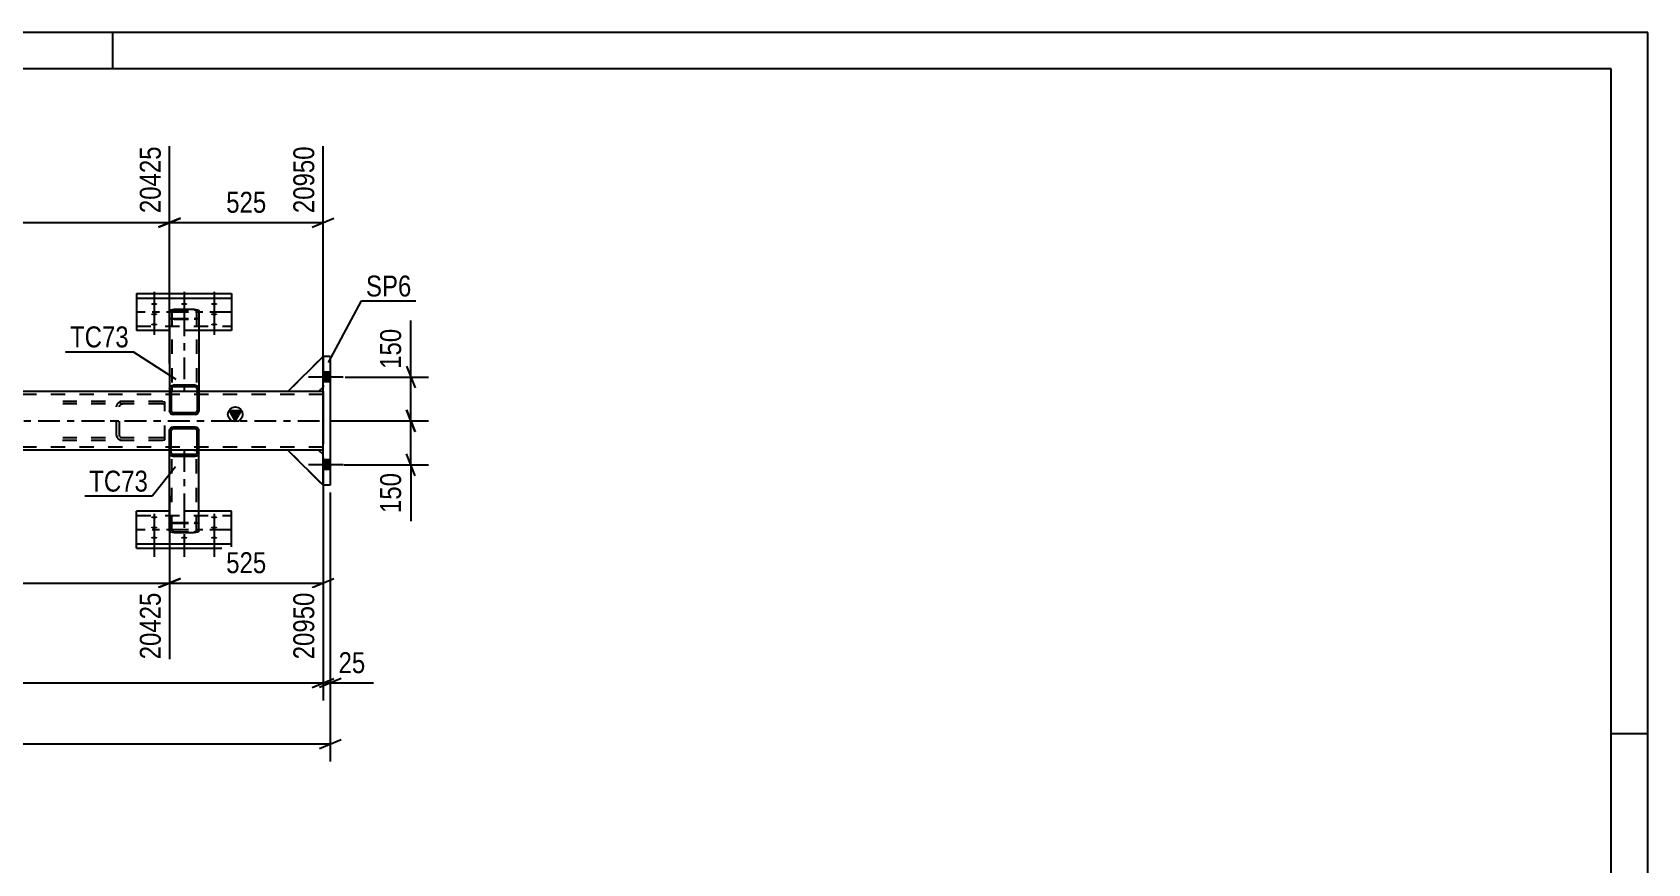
# Model space of a CAD drawing. Header units: millimetres. Extents: x -170 to 1019, y -677 to 164.
# Drawn here: x 798.2 to 1019.2, y 50.3 to 164.1 of the extents above; entities that cross this region are included whole.
import ezdxf

# ---------------------------------------------------------------- set-up
doc = ezdxf.new("R2010")
doc.units = ezdxf.units.MM
doc.linetypes.add('DXK_LINE_DOT2', pattern=[3.9198, 1.9599, -1.9599])
doc.linetypes.add('DXK_LINE_DOT3', pattern=[5.9187, 2.979, -0.9799, 0.9799, -0.9799])
doc.styles.add('Arial Narrow', font='ARIALN.TTF', dxfattribs={"height": 0.2})

# ---------------------------------------------------------------- blocks, each defined once
blk = doc.blocks.new('Unknown-570387359-1163')
at = {"color": 5, "linetype": 'Continuous'}
for p, q in [((1019.24, 164.07), (-169.76, 164.07)), ((809.24, 159.07), (809.24, 164.07)), ((1019.24, -676.93), (1019.24, 164.07)), ((1014.24, 159.07), (-164.76, 159.07)), ((1014.24, -671.93), (1014.24, 159.07)), ((1019.24, 68.07), (1014.24, 68.07))]:
    blk.add_line(p, q, dxfattribs=at)
blk = doc.blocks.new('Bolt-570387359-7219 - 7069')
at = {"linetype": 'Continuous'}
for points in [[(838, 117.56), (838, 116.24), (839, 116.24), (839, 117.56)], [(838, 117.56), (838, 116.24), (839, 116.24), (839, 117.56)], [(838, 105.56), (838, 104.24), (839, 104.24), (839, 105.56)], [(838, 105.56), (838, 104.24), (839, 104.24), (839, 105.56)]]:
    blk.add_hatch(color=1, dxfattribs=at).paths.add_polyline_path(points)
at = {"color": 1, "linetype": 'Continuous'}
for p, q in [((839, 117.56), (838, 117.56)), ((839, 117.56), (838, 117.56)), ((840.76, 116.9), (836, 116.9)), ((840.76, 116.9), (836, 116.9)), ((839, 116.24), (838, 116.24)), ((839, 116.24), (838, 116.24)), ((840.76, 104.9), (836, 104.9)), ((840.76, 104.9), (836, 104.9)), ((839, 105.56), (838, 105.56)), ((839, 105.56), (838, 105.56)), ((839, 104.24), (838, 104.24)), ((839, 104.24), (838, 104.24))]:
    blk.add_line(p, q, dxfattribs=at)
blk = doc.blocks.new('Part-570387359-7138 - 7069')
at = {"linetype": 'Continuous'}
blk.add_hatch(color=2, dxfattribs=at).paths.add_polyline_path([(826, 110.9), (825.2, 112.3), (826.8, 112.3)])
at = {"color": 7, "linetype": 'DXK_LINE_DOT2'}
for p, q in [((838, 114.5), (0, 114.5)), ((821, 114.9), (817, 114.9)), ((837.4, 114.9), (833.2, 114.9)), ((838, 114.9), (838, 114.1)), ((838, 114.9), (838, 114.66)), ((838, 107.3), (0, 107.3)), ((821, 106.9), (817, 106.9)), ((837.4, 106.9), (833.2, 106.9)), ((838, 106.9), (838, 107.7))]:
    blk.add_line(p, q, dxfattribs=at)
at = {"color": 2, "linetype": 'Continuous'}
for p, q in [((817, 114.9), (641, 114.9)), ((833.2, 114.9), (821, 114.9)), ((838, 114.9), (837.4, 114.9)), ((838, 114.1), (838, 107.7)), ((826, 110.9), (825.2, 112.3)), ((825.2, 112.3), (826.8, 112.3)), ((826.8, 112.3), (826, 110.9)), ((817, 106.9), (641, 106.9)), ((833.2, 106.9), (821, 106.9)), ((838, 106.9), (837.4, 106.9))]:
    blk.add_line(p, q, dxfattribs=at)
at = {"color": 7, "linetype": 'DXK_LINE_DOT3'}
blk.add_line((0, 110.9), (838, 110.9), dxfattribs=at)
at = {"color": 2, "linetype": 'Continuous'}
blk.add_circle((826, 111.8), 1, dxfattribs=at)
blk = doc.blocks.new('Part-570387359-7075 - 7069')
at = {"color": 2, "linetype": 'Continuous'}
for p, q in [((817.04, 109.74), (817, 109.56)), ((817, 106.52), (817, 109.56)), ((817.14, 109.9), (817.04, 109.74)), ((817.3, 110), (817.14, 109.9)), ((817.26, 109.65), (817.24, 109.56)), ((817.24, 106.52), (817.24, 109.56)), ((817.31, 109.73), (817.26, 109.65)), ((817.48, 110.04), (817.3, 110)), ((817.39, 109.78), (817.31, 109.73)), ((817.48, 109.8), (817.39, 109.78)), ((820.52, 110.04), (817.48, 110.04)), ((820.52, 109.8), (817.48, 109.8)), ((820.7, 110), (820.52, 110.04)), ((820.61, 109.78), (820.52, 109.8)), ((820.69, 109.73), (820.61, 109.78)), ((820.74, 109.65), (820.69, 109.73)), ((820.86, 109.9), (820.7, 110)), ((820.76, 109.56), (820.74, 109.65)), ((820.76, 106.52), (820.76, 109.56)), ((820.96, 109.74), (820.86, 109.9)), ((821, 109.56), (820.96, 109.74)), ((821, 106.52), (821, 109.56)), ((817.04, 106.34), (817, 106.52)), ((817.14, 106.18), (817.04, 106.34)), ((817.3, 106.08), (817.14, 106.18)), ((817.24, 106.52), (817.26, 106.43)), ((817.26, 106.43), (817.31, 106.35)), ((817.31, 106.35), (817.39, 106.3)), ((817.39, 106.3), (817.48, 106.28)), ((820.52, 106.28), (817.48, 106.28)), ((820.52, 106.28), (820.61, 106.3)), ((820.61, 106.3), (820.69, 106.35)), ((820.69, 106.35), (820.74, 106.43)), ((820.86, 106.18), (820.7, 106.08)), ((820.74, 106.43), (820.76, 106.52)), ((820.96, 106.34), (820.86, 106.18)), ((821, 106.52), (820.96, 106.34)), ((817.48, 106.04), (817.3, 106.08)), ((820.52, 106.04), (817.48, 106.04)), ((820.7, 106.08), (820.52, 106.04))]:
    blk.add_line(p, q, dxfattribs=at)
at = {"color": 7, "linetype": 'DXK_LINE_DOT2'}
for p, q in [((817, 109.56), (817.04, 109.74)), ((817.3, 110), (817.48, 110.04)), ((820.52, 110.04), (820.7, 110)), ((820.96, 109.74), (821, 109.56)), ((817.24, 106.9), (817, 106.9)), ((821, 106.9), (820.76, 106.9))]:
    blk.add_line(p, q, dxfattribs=at)
for centre, start, end in [((817.48, 109.56), 112.5, 157.5), ((820.52, 109.56), 22.5, 67.5)]:
    blk.add_arc(centre, 0.48, start, end, dxfattribs=at)
blk = doc.blocks.new('Part-570387359-7078 - 7069')
at = {"color": 2, "linetype": 'Continuous'}
for p, q in [((817, 115.3), (817.04, 115.48)), ((817, 115.3), (817, 112.26)), ((817.04, 115.48), (817.14, 115.64)), ((817.14, 115.64), (817.3, 115.74)), ((817.26, 115.39), (817.24, 115.3)), ((817.24, 115.3), (817.24, 112.26)), ((817.31, 115.47), (817.26, 115.39)), ((817.3, 115.74), (817.48, 115.78)), ((817.39, 115.52), (817.31, 115.47)), ((817.48, 115.54), (817.39, 115.52)), ((820.52, 115.78), (817.48, 115.78)), ((820.52, 115.54), (817.48, 115.54)), ((820.52, 115.78), (820.7, 115.74)), ((820.61, 115.52), (820.52, 115.54)), ((820.69, 115.47), (820.61, 115.52)), ((820.74, 115.39), (820.69, 115.47)), ((820.7, 115.74), (820.86, 115.64)), ((820.76, 115.3), (820.74, 115.39)), ((820.76, 115.3), (820.76, 112.26)), ((820.86, 115.64), (820.96, 115.48)), ((820.96, 115.48), (821, 115.3)), ((821, 115.3), (821, 112.26)), ((817, 112.26), (817.04, 112.07)), ((817.04, 112.07), (817.14, 111.92)), ((817.14, 111.92), (817.3, 111.81)), ((817.24, 112.26), (817.26, 112.17)), ((817.26, 112.17), (817.31, 112.09)), ((817.3, 111.81), (817.48, 111.78)), ((817.31, 112.09), (817.39, 112.04)), ((817.39, 112.04), (817.48, 112.02)), ((820.52, 112.02), (817.48, 112.02)), ((820.52, 111.78), (817.48, 111.78)), ((820.52, 112.02), (820.61, 112.04)), ((820.52, 111.78), (820.7, 111.81)), ((820.61, 112.04), (820.69, 112.09)), ((820.69, 112.09), (820.74, 112.17)), ((820.7, 111.81), (820.86, 111.92)), ((820.74, 112.17), (820.76, 112.26)), ((820.86, 111.92), (820.96, 112.07)), ((820.96, 112.07), (821, 112.26))]:
    blk.add_line(p, q, dxfattribs=at)
at = {"color": 7, "linetype": 'DXK_LINE_DOT2'}
for p, q in [((817.24, 114.9), (817, 114.9)), ((821, 114.9), (820.76, 114.9)), ((817.04, 112.07), (817, 112.26)), ((817.48, 111.78), (817.3, 111.81)), ((820.7, 111.81), (820.52, 111.78)), ((821, 112.26), (820.96, 112.07))]:
    blk.add_line(p, q, dxfattribs=at)
for centre, start, end in [((817.48, 112.26), 202.5, 247.5), ((820.52, 112.26), 292.5, 337.5)]:
    blk.add_arc(centre, 0.48, start, end, dxfattribs=at)
blk = doc.blocks.new('Part-570387359-7213 - 7069')
at = {"color": 2, "linetype": 'Continuous'}
for p, q in [((817, 125.96), (817.05, 126.04)), ((817.05, 126.04), (817.19, 126.11)), ((817.19, 126.11), (817.4, 126.16)), ((817.4, 126.16), (817.64, 126.18)), ((817.64, 126.18), (820.36, 126.18)), ((820.36, 126.18), (820.61, 126.16)), ((820.61, 126.16), (820.81, 126.11)), ((820.81, 126.11), (820.95, 126.04)), ((820.95, 126.04), (821, 125.96)), ((817, 125.96), (817, 115.3)), ((821, 125.96), (821, 114.9)), ((820.76, 114.9), (817.24, 114.9))]:
    blk.add_line(p, q, dxfattribs=at)
at = {"color": 7, "linetype": 'DXK_LINE_DOT2'}
for p, q in [((817.35, 126), (817.32, 125.96)), ((817.41, 126.03), (817.35, 126)), ((817.52, 126.06), (817.41, 126.03)), ((817.64, 126.07), (817.52, 126.06)), ((817.64, 126.07), (820.36, 126.07)), ((820.48, 126.06), (820.36, 126.07)), ((820.59, 126.03), (820.48, 126.06)), ((820.66, 126), (820.59, 126.03)), ((820.68, 125.96), (820.66, 126)), ((817.05, 124.94), (817, 125.03)), ((817.19, 124.87), (817.05, 124.94)), ((817.4, 124.82), (817.19, 124.87)), ((817.32, 125.96), (817.32, 115.75)), ((817.32, 125.03), (817.35, 124.98)), ((817.35, 124.98), (817.41, 124.95)), ((817.64, 124.81), (817.4, 124.82)), ((817.41, 124.95), (817.52, 124.92)), ((817.52, 124.92), (817.64, 124.92)), ((817.64, 124.92), (820.36, 124.92)), ((817.64, 124.81), (820.36, 124.81)), ((820.36, 124.92), (820.48, 124.92)), ((820.61, 124.82), (820.36, 124.81)), ((820.48, 124.92), (820.59, 124.95)), ((820.59, 124.95), (820.61, 124.96)), ((820.61, 124.96), (820.66, 124.98)), ((820.81, 124.87), (820.61, 124.82)), ((820.66, 124.98), (820.68, 125.03)), ((820.68, 125.96), (820.68, 114.9)), ((820.95, 124.94), (820.81, 124.87)), ((821, 125.03), (820.95, 124.94)), ((817, 115.3), (817, 114.9)), ((817.32, 115.75), (817.32, 114.9)), ((817.24, 114.9), (817, 114.9)), ((820.66, 114.9), (820.68, 114.9)), ((821, 114.9), (820.76, 114.9))]:
    blk.add_line(p, q, dxfattribs=at)
at = {"color": 7, "linetype": 'DXK_LINE_DOT3'}
blk.add_line((819, 125.49), (819, 114.9), dxfattribs=at)
blk = doc.blocks.new('Part-570387359-7180 - 7069')
at = {"color": 7, "linetype": 'DXK_LINE_DOT2'}
for p, q in [((816.1, 113.54), (802.37, 113.54)), ((816.1, 113.22), (802.37, 113.22)), ((809.8, 113.14), (809.73, 112.9)), ((809.73, 108.9), (809.73, 112.9)), ((810.17, 112.9), (810.21, 113.02)), ((810.17, 108.9), (810.17, 112.9)), ((810.61, 113.54), (810.28, 113.49)), ((810.44, 113.19), (810.61, 113.22)), ((816.1, 113.54), (816.36, 113.5)), ((816.1, 113.22), (816.27, 113.19)), ((816.27, 113.19), (816.36, 113.15)), ((816.36, 108.3), (816.36, 113.5)), ((816.1, 108.58), (802.37, 108.58)), ((809.73, 108.9), (809.8, 108.65)), ((810.21, 108.78), (810.17, 108.9)), ((810.28, 108.31), (810.61, 108.26)), ((810.61, 108.58), (810.44, 108.6)), ((816.27, 108.6), (816.1, 108.58)), ((816.36, 108.65), (816.27, 108.6)), ((802.37, 108.26), (816.1, 108.26)), ((816.1, 108.26), (816.36, 108.3))]:
    blk.add_line(p, q, dxfattribs=at)
at = {"color": 7, "linetype": 'DXK_LINE_DOT3'}
blk.add_line((805.12, 110.9), (813.36, 110.9), dxfattribs=at)
at = {"color": 7, "linetype": 'DXK_LINE_DOT2'}
for centre, radius, start, end in [((810.48, 112.71), 0.802, 104.5547, 147.5896), ((810.55, 112.81), 0.401, 104.5547, 147.5896), ((810.48, 109.08), 0.802, 212.4104, 255.4453), ((810.55, 108.99), 0.401, 212.4104, 255.4453)]:
    blk.add_arc(centre, radius, start, end, dxfattribs=at)
blk = doc.blocks.new('Bolt-570387359-7113 - 7069')
at = {"linetype": 'Continuous'}
for points in [[(814.9, 97.56), (814.81, 97.56), (814.72, 97.57), (814.64, 97.59), (814.57, 97.61), (814.52, 97.63), (814.48, 97.66), (814.46, 97.69), (814.46, 97.72), (814.48, 97.76), (814.52, 97.78), (814.57, 97.81), (814.64, 97.83), (814.72, 97.85), (814.81, 97.86), (814.9, 97.86), (814.99, 97.86), (815.08, 97.85), (815.16, 97.83), (815.23, 97.81), (815.28, 97.78), (815.32, 97.76), (815.34, 97.72), (815.34, 97.69), (815.32, 97.66), (815.28, 97.63), (815.23, 97.61), (815.16, 97.59), (815.08, 97.57), (814.99, 97.56)], [(823.1, 97.56), (823.01, 97.56), (822.92, 97.57), (822.84, 97.59), (822.77, 97.61), (822.72, 97.63), (822.68, 97.66), (822.66, 97.69), (822.66, 97.72), (822.68, 97.76), (822.72, 97.78), (822.77, 97.81), (822.84, 97.83), (822.92, 97.85), (823.01, 97.86), (823.1, 97.86), (823.19, 97.86), (823.28, 97.85), (823.36, 97.83), (823.43, 97.81), (823.48, 97.78), (823.52, 97.76), (823.54, 97.72), (823.54, 97.69), (823.52, 97.66), (823.48, 97.63), (823.43, 97.61), (823.36, 97.59), (823.28, 97.57), (823.19, 97.56)], [(814.9, 96.16), (814.81, 96.16), (814.72, 96.17), (814.64, 96.18), (814.57, 96.21), (814.52, 96.23), (814.48, 96.26), (814.46, 96.29), (814.46, 96.32), (814.48, 96.35), (814.52, 96.38), (814.57, 96.41), (814.64, 96.43), (814.72, 96.44), (814.81, 96.45), (814.9, 96.46), (814.99, 96.45), (815.08, 96.44), (815.16, 96.43), (815.23, 96.41), (815.28, 96.38), (815.32, 96.35), (815.34, 96.32), (815.34, 96.29), (815.32, 96.26), (815.28, 96.23), (815.23, 96.21), (815.16, 96.18), (815.08, 96.17), (814.99, 96.16)], [(814.9, 94.75), (814.81, 94.76), (814.72, 94.77), (814.64, 94.78), (814.57, 94.8), (814.52, 94.83), (814.48, 94.86), (814.46, 94.89), (814.46, 94.92), (814.48, 94.95), (814.52, 94.98), (814.57, 95), (814.64, 95.03), (814.72, 95.04), (814.81, 95.05), (814.9, 95.05), (814.99, 95.05), (815.08, 95.04), (815.16, 95.03), (815.23, 95), (815.28, 94.98), (815.32, 94.95), (815.34, 94.92), (815.34, 94.89), (815.32, 94.86), (815.28, 94.83), (815.23, 94.8), (815.16, 94.78), (815.08, 94.77), (814.99, 94.76)], [(819, 94.75), (818.91, 94.76), (818.82, 94.77), (818.74, 94.78), (818.67, 94.8), (818.62, 94.83), (818.58, 94.86), (818.56, 94.89), (818.56, 94.92), (818.58, 94.95), (818.62, 94.98), (818.67, 95), (818.74, 95.03), (818.82, 95.04), (818.91, 95.05), (819, 95.05), (819.09, 95.05), (819.18, 95.04), (819.26, 95.03), (819.33, 95), (819.38, 94.98), (819.42, 94.95), (819.44, 94.92), (819.44, 94.89), (819.42, 94.86), (819.38, 94.83), (819.33, 94.8), (819.26, 94.78), (819.18, 94.77), (819.09, 94.76)], [(823.1, 96.16), (823.01, 96.16), (822.92, 96.17), (822.84, 96.18), (822.77, 96.21), (822.72, 96.23), (822.68, 96.26), (822.66, 96.29), (822.66, 96.32), (822.68, 96.35), (822.72, 96.38), (822.77, 96.41), (822.84, 96.43), (822.92, 96.44), (823.01, 96.45), (823.1, 96.46), (823.19, 96.45), (823.28, 96.44), (823.36, 96.43), (823.43, 96.41), (823.48, 96.38), (823.52, 96.35), (823.54, 96.32), (823.54, 96.29), (823.52, 96.26), (823.48, 96.23), (823.43, 96.21), (823.36, 96.18), (823.28, 96.17), (823.19, 96.16)], [(823.1, 94.75), (823.01, 94.76), (822.92, 94.77), (822.84, 94.78), (822.77, 94.8), (822.72, 94.83), (822.68, 94.86), (822.66, 94.89), (822.66, 94.92), (822.68, 94.95), (822.72, 94.98), (822.77, 95), (822.84, 95.03), (822.92, 95.04), (823.01, 95.05), (823.1, 95.05), (823.19, 95.05), (823.28, 95.04), (823.36, 95.03), (823.43, 95), (823.48, 94.98), (823.52, 94.95), (823.54, 94.92), (823.54, 94.89), (823.52, 94.86), (823.48, 94.83), (823.43, 94.8), (823.36, 94.78), (823.28, 94.77), (823.19, 94.76)]]:
    blk.add_hatch(color=1, dxfattribs=at).paths.add_polyline_path(points)
at = {"color": 1, "linetype": 'Continuous'}
for p, q in [((814.9, 98.2), (814.9, 95.08)), ((823.1, 98.2), (823.1, 95.08)), ((814.9, 96.79), (814.9, 93.68)), ((814.9, 95.39), (814.9, 92.27)), ((819, 95.39), (819, 92.27)), ((823.1, 96.79), (823.1, 93.68)), ((823.1, 95.39), (823.1, 92.27))]:
    blk.add_line(p, q, dxfattribs=at)
at = {"color": 1, "linetype": 'DXK_LINE_DOT2'}
blk.add_line((819, 98.2), (819, 95.08), dxfattribs=at)
blk = doc.blocks.new('Part-570387359-7114 - 7069')
at = {"color": 2, "linetype": 'Continuous'}
for p, q in [((812.5, 93.48), (812.5, 98.53)), ((817, 98.53), (812.5, 98.53)), ((825.5, 98.53), (821, 98.53)), ((825.5, 93.48), (825.5, 98.53)), ((812.5, 94.08), (825.5, 94.08)), ((812.5, 93.48), (825.5, 93.48))]:
    blk.add_line(p, q, dxfattribs=at)
at = {"color": 7, "linetype": 'DXK_LINE_DOT2'}
for p, q in [((812.5, 97.93), (825.5, 97.93)), ((821, 98.53), (817, 98.53))]:
    blk.add_line(p, q, dxfattribs=at)
at = {"color": 7, "linetype": 'DXK_LINE_DOT3'}
blk.add_line((825.5, 96.01), (812.5, 96.01), dxfattribs=at)
blk = doc.blocks.new('Part-570387359-7156 - 7069')
at = {"color": 7, "linetype": 'DXK_LINE_DOT2'}
for p, q in [((817, 106.52), (817, 106.9)), ((817.24, 106.9), (817, 106.9)), ((817.32, 95.84), (817.32, 106.9)), ((820.36, 106.9), (821, 106.9)), ((820.59, 106.9), (820.61, 106.9)), ((820.66, 106.9), (820.68, 106.9)), ((820.68, 95.84), (820.68, 106.9)), ((821, 106.52), (821, 106.9)), ((817, 96.77), (817.05, 96.86)), ((817.05, 96.86), (817.19, 96.93)), ((817.19, 96.93), (817.4, 96.97)), ((817.35, 96.81), (817.32, 96.77)), ((817.32, 95.84), (817.35, 95.8)), ((817.41, 96.85), (817.35, 96.81)), ((817.35, 95.8), (817.41, 95.76)), ((817.4, 96.97), (817.64, 96.99)), ((817.52, 96.87), (817.41, 96.85)), ((817.41, 95.76), (817.52, 95.74)), ((817.64, 96.88), (817.52, 96.87)), ((817.52, 95.74), (817.64, 95.73)), ((817.64, 96.99), (820.36, 96.99)), ((817.64, 96.88), (820.36, 96.88)), ((817.64, 95.73), (820.36, 95.73)), ((820.36, 96.99), (820.61, 96.97)), ((820.48, 96.87), (820.36, 96.88)), ((820.36, 95.73), (820.48, 95.74)), ((820.59, 96.85), (820.48, 96.87)), ((820.48, 95.74), (820.59, 95.76)), ((820.59, 96.85), (820.61, 96.84)), ((820.59, 95.76), (820.66, 95.8)), ((820.61, 96.97), (820.81, 96.93)), ((820.61, 96.84), (820.66, 96.81)), ((820.68, 96.77), (820.66, 96.81)), ((820.66, 95.8), (820.68, 95.84)), ((820.81, 96.93), (820.95, 96.86)), ((820.95, 96.86), (821, 96.77))]:
    blk.add_line(p, q, dxfattribs=at)
at = {"color": 2, "linetype": 'Continuous'}
for p, q in [((817, 95.84), (817, 106.52)), ((820.76, 106.9), (817.24, 106.9)), ((821, 95.84), (821, 106.52)), ((817.05, 95.76), (817, 95.84)), ((817.19, 95.69), (817.05, 95.76)), ((817.4, 95.64), (817.19, 95.69)), ((817.64, 95.62), (817.4, 95.64)), ((817.64, 95.62), (820.36, 95.62)), ((820.61, 95.64), (820.36, 95.62)), ((820.81, 95.69), (820.61, 95.64)), ((820.95, 95.76), (820.81, 95.69)), ((821, 95.84), (820.95, 95.76))]:
    blk.add_line(p, q, dxfattribs=at)
at = {"color": 7, "linetype": 'DXK_LINE_DOT3'}
blk.add_line((819, 106.9), (819, 96.31), dxfattribs=at)
blk = doc.blocks.new('Part-570387359-7187 - 7069')
at = {"color": 2, "linetype": 'Continuous'}
for p, q in [((838, 102.1), (838, 119.7)), ((839, 119.7), (838, 119.7)), ((839, 119.7), (839, 102.1)), ((839, 102.1), (838, 102.1))]:
    blk.add_line(p, q, dxfattribs=at)
at = {"color": 7, "linetype": 'DXK_LINE_DOT3'}
blk.add_line((838.5, 110.9), (838.5, 110.9), dxfattribs=at)
blk = doc.blocks.new('Bolt-570387359-7225 - 7069')
at = {"linetype": 'Continuous'}
for points in [[(814.9, 127.04), (814.99, 127.04), (815.08, 127.03), (815.16, 127.02), (815.23, 126.99), (815.28, 126.97), (815.32, 126.94), (815.34, 126.91), (815.34, 126.88), (815.32, 126.85), (815.28, 126.82), (815.23, 126.79), (815.16, 126.77), (815.08, 126.76), (814.99, 126.75), (814.9, 126.74), (814.81, 126.75), (814.72, 126.76), (814.64, 126.77), (814.57, 126.79), (814.52, 126.82), (814.48, 126.85), (814.46, 126.88), (814.46, 126.91), (814.48, 126.94), (814.52, 126.97), (814.57, 126.99), (814.64, 127.02), (814.72, 127.03), (814.81, 127.04)], [(819, 127.04), (819.09, 127.04), (819.18, 127.03), (819.26, 127.02), (819.33, 126.99), (819.38, 126.97), (819.42, 126.94), (819.44, 126.91), (819.44, 126.88), (819.42, 126.85), (819.38, 126.82), (819.33, 126.79), (819.26, 126.77), (819.18, 126.76), (819.09, 126.75), (819, 126.74), (818.91, 126.75), (818.82, 126.76), (818.74, 126.77), (818.67, 126.79), (818.62, 126.82), (818.58, 126.85), (818.56, 126.88), (818.56, 126.91), (818.58, 126.94), (818.62, 126.97), (818.67, 126.99), (818.74, 127.02), (818.82, 127.03), (818.91, 127.04)], [(823.1, 127.04), (823.19, 127.04), (823.28, 127.03), (823.36, 127.02), (823.43, 126.99), (823.48, 126.97), (823.52, 126.94), (823.54, 126.91), (823.54, 126.88), (823.52, 126.85), (823.48, 126.82), (823.43, 126.79), (823.36, 126.77), (823.28, 126.76), (823.19, 126.75), (823.1, 126.74), (823.01, 126.75), (822.92, 126.76), (822.84, 126.77), (822.77, 126.79), (822.72, 126.82), (822.68, 126.85), (822.66, 126.88), (822.66, 126.91), (822.68, 126.94), (822.72, 126.97), (822.77, 126.99), (822.84, 127.02), (822.92, 127.03), (823.01, 127.04)], [(814.9, 125.64), (814.99, 125.64), (815.08, 125.63), (815.16, 125.61), (815.23, 125.59), (815.28, 125.57), (815.32, 125.54), (815.34, 125.51), (815.34, 125.48), (815.32, 125.44), (815.28, 125.42), (815.23, 125.39), (815.16, 125.37), (815.08, 125.35), (814.99, 125.34), (814.9, 125.34), (814.81, 125.34), (814.72, 125.35), (814.64, 125.37), (814.57, 125.39), (814.52, 125.42), (814.48, 125.44), (814.46, 125.48), (814.46, 125.51), (814.48, 125.54), (814.52, 125.57), (814.57, 125.59), (814.64, 125.61), (814.72, 125.63), (814.81, 125.64)], [(814.9, 124.24), (814.99, 124.24), (815.08, 124.23), (815.16, 124.21), (815.23, 124.19), (815.28, 124.16), (815.32, 124.14), (815.34, 124.1), (815.34, 124.07), (815.32, 124.04), (815.28, 124.01), (815.23, 123.99), (815.16, 123.97), (815.08, 123.95), (814.99, 123.94), (814.9, 123.94), (814.81, 123.94), (814.72, 123.95), (814.64, 123.97), (814.57, 123.99), (814.52, 124.01), (814.48, 124.04), (814.46, 124.07), (814.46, 124.1), (814.48, 124.14), (814.52, 124.16), (814.57, 124.19), (814.64, 124.21), (814.72, 124.23), (814.81, 124.24)], [(823.1, 125.64), (823.19, 125.64), (823.28, 125.63), (823.36, 125.61), (823.43, 125.59), (823.48, 125.57), (823.52, 125.54), (823.54, 125.51), (823.54, 125.48), (823.52, 125.44), (823.48, 125.42), (823.43, 125.39), (823.36, 125.37), (823.28, 125.35), (823.19, 125.34), (823.1, 125.34), (823.01, 125.34), (822.92, 125.35), (822.84, 125.37), (822.77, 125.39), (822.72, 125.42), (822.68, 125.44), (822.66, 125.48), (822.66, 125.51), (822.68, 125.54), (822.72, 125.57), (822.77, 125.59), (822.84, 125.61), (822.92, 125.63), (823.01, 125.64)], [(823.1, 124.24), (823.19, 124.24), (823.28, 124.23), (823.36, 124.21), (823.43, 124.19), (823.48, 124.16), (823.52, 124.14), (823.54, 124.1), (823.54, 124.07), (823.52, 124.04), (823.48, 124.01), (823.43, 123.99), (823.36, 123.97), (823.28, 123.95), (823.19, 123.94), (823.1, 123.94), (823.01, 123.94), (822.92, 123.95), (822.84, 123.97), (822.77, 123.99), (822.72, 124.01), (822.68, 124.04), (822.66, 124.07), (822.66, 124.1), (822.68, 124.14), (822.72, 124.16), (822.77, 124.19), (822.84, 124.21), (822.92, 124.23), (823.01, 124.24)]]:
    blk.add_hatch(color=1, dxfattribs=at).paths.add_polyline_path(points)
at = {"color": 1, "linetype": 'Continuous'}
for p, q in [((814.9, 128.58), (814.9, 125.46)), ((819, 128.58), (819, 125.46)), ((823.1, 128.58), (823.1, 125.46)), ((814.9, 127.18), (814.9, 124.06)), ((823.1, 127.18), (823.1, 124.06)), ((814.9, 125.78), (814.9, 122.66)), ((823.1, 125.78), (823.1, 122.66))]:
    blk.add_line(p, q, dxfattribs=at)
at = {"color": 1, "linetype": 'DXK_LINE_DOT2'}
blk.add_line((819, 125.78), (819, 122.66), dxfattribs=at)
blk = doc.blocks.new('Part-570387359-7264 - 7069')
at = {"color": 2, "linetype": 'Continuous'}
for p, q in [((812.5, 128.32), (825.5, 128.32)), ((812.5, 128.32), (812.5, 123.27)), ((825.5, 128.32), (825.5, 123.27)), ((812.5, 127.71), (825.5, 127.71)), ((817, 123.27), (812.5, 123.27)), ((825.5, 123.27), (821, 123.27))]:
    blk.add_line(p, q, dxfattribs=at)
at = {"color": 7, "linetype": 'DXK_LINE_DOT3'}
blk.add_line((825.5, 125.79), (812.5, 125.79), dxfattribs=at)
at = {"color": 7, "linetype": 'DXK_LINE_DOT2'}
for p, q in [((812.5, 123.87), (825.5, 123.87)), ((821, 123.27), (817, 123.27))]:
    blk.add_line(p, q, dxfattribs=at)
blk = doc.blocks.new('Part-570387359-7288 - 7069')
at = {"color": 7, "linetype": 'DXK_LINE_DOT2'}
for p, q in [((833.2, 114.9), (838, 119.7)), ((838, 119.7), (838, 115.5)), ((838, 115.5), (837.4, 114.9)), ((837.4, 114.9), (833.2, 114.9))]:
    blk.add_line(p, q, dxfattribs=at)
at = {"color": 7, "linetype": 'DXK_LINE_DOT3'}
for p, q in [((833.2, 114.9), (838, 119.7)), ((838, 114.9), (833.2, 114.9))]:
    blk.add_line(p, q, dxfattribs=at)
blk = doc.blocks.new('Part-570387359-7301 - 7069')
at = {"color": 2, "linetype": 'Continuous'}
for p, q in [((833.2, 114.9), (838, 119.7)), ((838, 115.5), (837.4, 114.9)), ((837.4, 114.9), (833.2, 114.9))]:
    blk.add_line(p, q, dxfattribs=at)
at = {"color": 7, "linetype": 'DXK_LINE_DOT3'}
for p, q in [((833.2, 114.9), (838, 119.7)), ((838, 114.9), (833.2, 114.9))]:
    blk.add_line(p, q, dxfattribs=at)
at = {"color": 7, "linetype": 'DXK_LINE_DOT2'}
for p, q in [((838, 119.7), (838, 119.7)), ((838, 119.7), (838, 115.5)), ((838, 119.7), (838, 119.7)), ((838, 115.5), (838, 115.5)), ((838, 115.5), (838, 115.5))]:
    blk.add_line(p, q, dxfattribs=at)
blk = doc.blocks.new('Part-570387359-7304 - 7069')
at = {"color": 7, "linetype": 'DXK_LINE_DOT2'}
for p, q in [((833.2, 114.9), (838, 119.7)), ((838, 119.7), (838, 115.5)), ((838, 115.5), (837.4, 114.9)), ((837.4, 114.9), (833.2, 114.9))]:
    blk.add_line(p, q, dxfattribs=at)
at = {"color": 7, "linetype": 'DXK_LINE_DOT3'}
for p, q in [((833.2, 114.9), (838, 119.7)), ((838, 114.9), (833.2, 114.9))]:
    blk.add_line(p, q, dxfattribs=at)
blk = doc.blocks.new('Part-570387359-7307 - 7069')
at = {"color": 7, "linetype": 'DXK_LINE_DOT2'}
for p, q in [((837.4, 106.9), (833.2, 106.9)), ((833.2, 106.9), (838, 102.1)), ((838, 106.3), (837.4, 106.9)), ((838, 102.1), (838, 106.3))]:
    blk.add_line(p, q, dxfattribs=at)
at = {"color": 7, "linetype": 'DXK_LINE_DOT3'}
for p, q in [((838, 106.9), (833.2, 106.9)), ((833.2, 106.9), (838, 102.1))]:
    blk.add_line(p, q, dxfattribs=at)
blk = doc.blocks.new('Part-570387359-7310 - 7069')
at = {"color": 2, "linetype": 'Continuous'}
for p, q in [((837.4, 106.9), (833.2, 106.9)), ((833.2, 106.9), (838, 102.1)), ((838, 106.3), (837.4, 106.9))]:
    blk.add_line(p, q, dxfattribs=at)
at = {"color": 7, "linetype": 'DXK_LINE_DOT3'}
for p, q in [((838, 106.9), (833.2, 106.9)), ((833.2, 106.9), (838, 102.1))]:
    blk.add_line(p, q, dxfattribs=at)
at = {"color": 7, "linetype": 'DXK_LINE_DOT2'}
for p, q in [((838, 106.3), (838, 106.3)), ((838, 106.3), (838, 106.3)), ((838, 102.1), (838, 106.3)), ((838, 102.1), (838, 102.1)), ((838, 102.1), (838, 102.1))]:
    blk.add_line(p, q, dxfattribs=at)
blk = doc.blocks.new('Part-570387359-7313 - 7069')
at = {"color": 7, "linetype": 'DXK_LINE_DOT2'}
for p, q in [((837.4, 106.9), (833.2, 106.9)), ((833.2, 106.9), (838, 102.1)), ((838, 106.3), (837.4, 106.9)), ((838, 102.1), (838, 106.3))]:
    blk.add_line(p, q, dxfattribs=at)
at = {"color": 7, "linetype": 'DXK_LINE_DOT3'}
for p, q in [((838, 106.9), (833.2, 106.9)), ((833.2, 106.9), (838, 102.1))]:
    blk.add_line(p, q, dxfattribs=at)
blk = doc.blocks.new('StraightDimension-570387359-7475 - 7069')
at = {"color": 7, "linetype": 'Continuous'}
for p, q in [((838, 101.1), (838, 72.63)), ((839, 101.1), (839, 72.63)), ((836.5, 74.43), (839.5, 75.63)), ((840.5, 75.63), (837.5, 74.43)), ((838, 75.03), (839, 75.03))]:
    blk.add_line(p, q, dxfattribs=at)
at = {"color": 0}
blk.add_wipeout([(844.38, 75.78), (844.38, 79.98), (839.53, 79.98), (839.53, 75.78)], dxfattribs=at)
at = {"color": 7, "linetype": 'Continuous'}
blk.add_line((839, 75.03), (844.91, 75.03), dxfattribs=at)
blk.add_line((839, 75.03), (844.91, 75.03), dxfattribs=at)
at = {"color": 3, "style": 'Arial Narrow'}
blk.add_text('25', height=2.863, dxfattribs=at).set_placement((840.13, 76.38))
blk = doc.blocks.new('StraightDimension-570387359-7323 - 7069')
at = {"color": 7, "linetype": 'Continuous'}
for p, q in [((838, 105.9), (838, 78.27)), ((817, 100.65), (817, 78.27)), ((818.5, 89.31), (815.5, 88.11)), ((817, 88.71), (838, 88.71)), ((836.5, 88.11), (839.5, 89.31))]:
    blk.add_line(p, q, dxfattribs=at)
at = {"color": 0}
blk.add_wipeout([(830.84, 89.46), (830.84, 93.66), (824.16, 93.66), (824.16, 89.46)], dxfattribs=at)
at = {"color": 0, "linetype": 'Continuous'}
blk.add_wipeout([(837.4, 88.01), (833.2, 88.01), (833.2, 77.67), (837.4, 77.67)], dxfattribs=at)
at = {"color": 3, "style": 'Arial Narrow'}
blk.add_text('525', height=2.863, dxfattribs=at).set_placement((824.76, 90.06))
at = {"color": 3, "linetype": 'Continuous', "style": 'Arial Narrow'}
blk.add_text('20950', height=2.863, rotation=90.0002, dxfattribs=at).set_placement((836.8, 78.27))
blk = doc.blocks.new('StraightDimension-570387359-7334 - 7069')
at = {"color": 7, "linetype": 'Continuous'}
for p, q in [((637, 100.65), (637, 78.27)), ((817, 100.65), (817, 78.27)), ((638.5, 89.31), (635.5, 88.11)), ((637, 88.71), (817, 88.71)), ((815.5, 88.11), (818.5, 89.31))]:
    blk.add_line(p, q, dxfattribs=at)
at = {"color": 0}
blk.add_wipeout([(731.26, 89.46), (731.26, 93.66), (722.74, 93.66), (722.74, 89.46)], dxfattribs=at)
at = {"color": 0, "linetype": 'Continuous'}
blk.add_wipeout([(816.4, 88.01), (812.2, 88.01), (812.2, 77.67), (816.4, 77.67)], dxfattribs=at)
at = {"color": 3, "style": 'Arial Narrow'}
blk.add_text('4500', height=2.863, dxfattribs=at).set_placement((723.34, 90.06))
at = {"color": 3, "linetype": 'Continuous', "style": 'Arial Narrow'}
blk.add_text('20425', height=2.863, rotation=90.0002, dxfattribs=at).set_placement((815.8, 78.27))
blk = doc.blocks.new('StraightDimension-570387359-7401 - 7069')
at = {"color": 7, "linetype": 'Continuous'}
for p, q in [((839, 110.9), (852.43, 110.9)), ((849.43, 112.4), (850.63, 109.4)), ((850.03, 104.9), (850.03, 110.9)), ((850.63, 103.4), (849.43, 106.4)), ((840.83, 104.9), (852.43, 104.9))]:
    blk.add_line(p, q, dxfattribs=at)
at = {"color": 0}
blk.add_wipeout([(849.28, 104.37), (845.08, 104.37), (845.08, 97.69), (849.28, 97.69)], dxfattribs=at)
at = {"color": 7, "linetype": 'Continuous'}
blk.add_line((850.03, 104.9), (850.03, 97.16), dxfattribs=at)
blk.add_line((850.03, 104.9), (850.03, 97.16), dxfattribs=at)
at = {"color": 3, "style": 'Arial Narrow'}
blk.add_text('150', height=2.863, rotation=90.0002, dxfattribs=at).set_placement((848.68, 98.29))
blk = doc.blocks.new('StraightDimension-570387359-7410 - 7069')
at = {"color": 7, "linetype": 'Continuous'}
for p, q in [((849.43, 118.4), (850.63, 115.4)), ((841.03, 116.9), (852.43, 116.9)), ((850.03, 110.9), (850.03, 116.9)), ((839, 110.9), (852.43, 110.9)), ((850.63, 109.4), (849.43, 112.4))]:
    blk.add_line(p, q, dxfattribs=at)
at = {"color": 0}
blk.add_wipeout([(849.28, 124.11), (845.08, 124.11), (845.08, 117.42), (849.28, 117.42)], dxfattribs=at)
at = {"color": 7, "linetype": 'Continuous'}
blk.add_line((850.03, 116.9), (850.03, 124.63), dxfattribs=at)
blk.add_line((850.03, 116.9), (850.03, 124.63), dxfattribs=at)
at = {"color": 3, "style": 'Arial Narrow'}
blk.add_text('150', height=2.863, rotation=90.0002, dxfattribs=at).set_placement((848.68, 118.02))
blk = doc.blocks.new('StraightDimension-570387359-7420 - 7069')
at = {"color": 7, "linetype": 'Continuous'}
for p, q in [((637, 120.69), (637, 148.47)), ((817, 118.74), (817, 148.47)), ((638.5, 138.63), (635.5, 137.43)), ((637, 138.03), (817, 138.03)), ((815.5, 137.43), (818.5, 138.63))]:
    blk.add_line(p, q, dxfattribs=at)
at = {"color": 0, "linetype": 'Continuous'}
blk.add_wipeout([(816.4, 149.07), (812.2, 149.07), (812.2, 138.73), (816.4, 138.73)], dxfattribs=at)
at = {"color": 0}
blk.add_wipeout([(731.26, 138.78), (731.26, 142.98), (722.74, 142.98), (722.74, 138.78)], dxfattribs=at)
at = {"color": 3, "linetype": 'Continuous', "style": 'Arial Narrow'}
blk.add_text('20425', height=2.863, rotation=90.0002, dxfattribs=at).set_placement((815.8, 139.33))
at = {"color": 3, "style": 'Arial Narrow'}
blk.add_text('4500', height=2.863, dxfattribs=at).set_placement((723.34, 139.38))
blk = doc.blocks.new('StraightDimension-570387359-7443 - 7069')
at = {"color": 7, "linetype": 'Continuous'}
for p, q in [((817, 118.74), (817, 148.47)), ((838, 115.9), (838, 148.47)), ((818.5, 138.63), (815.5, 137.43)), ((817, 138.03), (838, 138.03)), ((836.5, 137.43), (839.5, 138.63))]:
    blk.add_line(p, q, dxfattribs=at)
at = {"color": 0, "linetype": 'Continuous'}
blk.add_wipeout([(837.4, 149.07), (833.2, 149.07), (833.2, 138.73), (837.4, 138.73)], dxfattribs=at)
at = {"color": 0}
blk.add_wipeout([(830.84, 138.78), (830.84, 142.98), (824.16, 142.98), (824.16, 138.78)], dxfattribs=at)
at = {"color": 3, "linetype": 'Continuous', "style": 'Arial Narrow'}
blk.add_text('20950', height=2.863, rotation=90.0002, dxfattribs=at).set_placement((836.8, 139.33))
at = {"color": 3, "style": 'Arial Narrow'}
blk.add_text('525', height=2.863, dxfattribs=at).set_placement((824.76, 139.38))
blk = doc.blocks.new('StraightDimension-570387359-7492 - 7069')
at = {"color": 7, "linetype": 'Continuous'}
for p, q in [((838, 101.1), (838, 72.63)), ((836.5, 74.43), (839.5, 75.63)), ((0, 75.03), (838, 75.03))]:
    blk.add_line(p, q, dxfattribs=at)
blk = doc.blocks.new('StraightDimension-570387359-7534 - 7069')
at = {"color": 7, "linetype": 'Continuous'}
for p, q in [((839, 101.1), (839, 64.28)), ((-1, 66.68), (839, 66.68)), ((837.5, 66.08), (840.5, 67.28))]:
    blk.add_line(p, q, dxfattribs=at)
blk = doc.blocks.new('Mark-570387359-7183 - 7069')
at = {"color": 0}
blk.add_wipeout([(850.09, 127.92), (850.09, 130.92), (843.88, 130.92), (843.88, 127.92)], dxfattribs=at)
blk.add_wipeout([(850.09, 127.92), (850.09, 130.92), (843.88, 130.92), (843.88, 127.92)], dxfattribs=at)
at = {"color": 30, "linetype": 'Continuous'}
for p, q in [((838.76, 118.89), (843.28, 127.32)), ((843.28, 127.32), (850.69, 127.32))]:
    blk.add_line(p, q, dxfattribs=at)
at = {"color": 3, "style": 'Arial Narrow'}
blk.add_text('SP6', height=2.863, dxfattribs=at).set_placement((843.88, 127.92))
blk = doc.blocks.new('Mark-570387359-7152 - 7069')
at = {"color": 0}
blk.add_wipeout([(814.05, 101.22), (814.05, 104.22), (806.02, 104.22), (806.02, 101.22)], dxfattribs=at)
blk.add_wipeout([(814.05, 101.22), (814.05, 104.22), (806.02, 104.22), (806.02, 101.22)], dxfattribs=at)
at = {"color": 30, "linetype": 'Continuous'}
for p in [(817.81, 104.63), (805.42, 100.62)]:
    blk.add_line(p, (814.65, 100.62), dxfattribs=at)
at = {"color": 3, "style": 'Arial Narrow'}
blk.add_text('TC73', height=2.863, dxfattribs=at).set_placement((806.02, 101.22))
blk = doc.blocks.new('Mark-570387359-7209 - 7069')
at = {"color": 0}
blk.add_wipeout([(811.43, 120.96), (811.43, 123.96), (803.39, 123.96), (803.39, 120.96)], dxfattribs=at)
blk.add_wipeout([(811.43, 120.96), (811.43, 123.96), (803.39, 123.96), (803.39, 120.96)], dxfattribs=at)
at = {"color": 30, "linetype": 'Continuous'}
for p in [(802.79, 120.36), (817.9, 116.54)]:
    blk.add_line(p, (812.03, 120.36), dxfattribs=at)
at = {"color": 3, "style": 'Arial Narrow'}
blk.add_text('TC73', height=2.863, dxfattribs=at).set_placement((803.39, 120.96))

msp = doc.modelspace()

# ---------------------------------------------------------------- block references
for name in ['Unknown-570387359-1163', 'Part-570387359-7264 - 7069', 'Bolt-570387359-7225 - 7069', 'Part-570387359-7213 - 7069', 'Part-570387359-7288 - 7069', 'Part-570387359-7301 - 7069', 'Part-570387359-7304 - 7069', 'Part-570387359-7187 - 7069', 'Bolt-570387359-7219 - 7069', 'Part-570387359-7078 - 7069', 'Part-570387359-7138 - 7069', 'Part-570387359-7180 - 7069', 'Part-570387359-7075 - 7069', 'Part-570387359-7156 - 7069', 'Part-570387359-7307 - 7069', 'Part-570387359-7310 - 7069', 'Part-570387359-7313 - 7069', 'Part-570387359-7114 - 7069', 'Bolt-570387359-7113 - 7069']:
    msp.add_blockref(name, (0, 0))

# ---------------------------------------------------------------- next in the draw order: block references
for name in ['StraightDimension-570387359-7420 - 7069', 'StraightDimension-570387359-7475 - 7069']:
    msp.add_blockref(name, (0, 0))

# ---------------------------------------------------------------- next in the draw order: block references
msp.add_blockref('StraightDimension-570387359-7323 - 7069', (0, 0))

# ---------------------------------------------------------------- next in the draw order: block references
for name in ['StraightDimension-570387359-7401 - 7069', 'StraightDimension-570387359-7334 - 7069']:
    msp.add_blockref(name, (0, 0))

# ---------------------------------------------------------------- next in the draw order: block references
for name in ['StraightDimension-570387359-7410 - 7069', 'StraightDimension-570387359-7492 - 7069']:
    msp.add_blockref(name, (0, 0))

# ---------------------------------------------------------------- next in the draw order: block references
for name in ['StraightDimension-570387359-7443 - 7069', 'StraightDimension-570387359-7534 - 7069']:
    msp.add_blockref(name, (0, 0))

# ---------------------------------------------------------------- next in the draw order: block references
for name in ['Mark-570387359-7183 - 7069', 'Mark-570387359-7209 - 7069', 'Mark-570387359-7152 - 7069']:
    msp.add_blockref(name, (0, 0))

doc.saveas('drawing.dxf')
